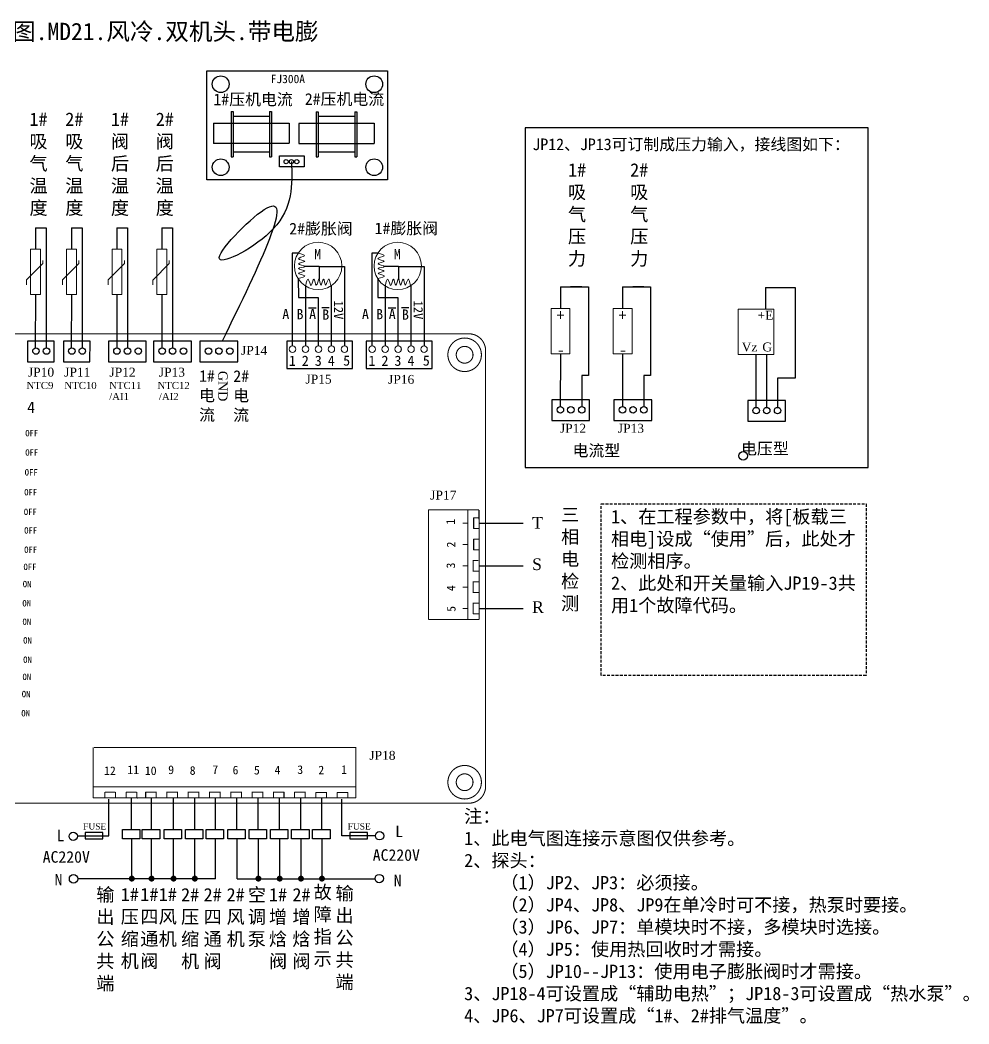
# Model space of a CAD drawing. Extents: x 13980 to 21514, y -650 to 1590.
# Drawn here: x 15590 to 17707, y -650 to 1590 of the extents above; entities that cross this region are included whole.
import ezdxf

# ---------------------------------------------------------------- set-up
doc = ezdxf.new("R2010")
doc.units = 0
doc.linetypes.add('ACAD_ISO07W100', pattern=[3, 0, -3])
doc.linetypes.add('DASHED2', pattern=[9.525, 6.35, -3.175])
doc.layers.get('0').update_dxf_attribs({"linetype": 'CONTINUOUS'})
for name, color, linetype in [('BOTTOMSOLDER', 6, 'CONTINUOUS'), ('KEEPOUTLAYER', 6, 'CONTINUOUS'), ('MECHANICAL1', 251, 'CONTINUOUS'), ('TOPOVERLAY', 2, 'CONTINUOUS')]:
    doc.layers.add(name, color=color, linetype=linetype)

msp = doc.modelspace()

# ---------------------------------------------------------------- hatches: boundary and pattern name
h = msp.add_hatch(color=256)
edge = h.paths.add_edge_path()
edge.add_arc((15839.5, -325.4), 6.71, 180, 540)
h = msp.add_hatch(color=256)
edge = h.paths.add_edge_path()
edge.add_arc((15883.6, -325.4), 6.71, 180, 540)
h = msp.add_hatch(color=256)
edge = h.paths.add_edge_path()
edge.add_arc((15932.6, -325.4), 6.71, 180, 540)
h = msp.add_hatch(color=256)
edge = h.paths.add_edge_path()
edge.add_arc((15980.1, -325.4), 6.71, 180, 540)
h = msp.add_hatch(color=256)
edge = h.paths.add_edge_path()
edge.add_arc((16121.9, -325.4), 6.71, 180, 540)
h = msp.add_hatch(color=256)
edge = h.paths.add_edge_path()
edge.add_arc((16169.4, -325.4), 6.71, 180, 540)
h = msp.add_hatch(color=256)
edge = h.paths.add_edge_path()
edge.add_arc((16216.9, -325.4), 6.71, 180, 540)
h = msp.add_hatch(color=256)
edge = h.paths.add_edge_path()
edge.add_arc((16263.7, -325.4), 6.71, 180, 540)

# ---------------------------------------------------------------- linework, layer by layer
for p, q in [((16060.9, 1386), (16065.4, 1386)), ((16060.9, 1386), (16060.9, 1284.9)), ((16065.4, 1386), (16065.4, 1284.9)), ((16146.6, 1375.4), (16065.4, 1375.4)), ((16146.6, 1386), (16146.6, 1284.9)), ((16146.6, 1386), (16151, 1386)), ((16151, 1386), (16151, 1284.9)), ((16251.1, 1385.7), (16251.1, 1284.7)), ((16251.1, 1385.7), (16255.5, 1385.7)), ((16255.5, 1385.7), (16255.5, 1284.7)), ((16336.7, 1375.2), (16255.5, 1375.2)), ((16336.7, 1385.8), (16341.2, 1385.8)), ((16336.7, 1385.7), (16336.7, 1284.7)), ((16341.2, 1385.7), (16341.2, 1284.7)), ((16021.7, 1360.2), (16190.2, 1360.2)), ((16021.7, 1360.1), (16021.7, 1315.1)), ((16190.2, 1360.2), (16190.2, 1315.3)), ((16211.9, 1360), (16380.4, 1360)), ((16211.9, 1359.8), (16211.9, 1314.9)), ((16380.4, 1360), (16380.4, 1315.1)), ((16021.7, 1315.3), (16190.2, 1315.3)), ((16211.9, 1315.1), (16380.4, 1315.1)), ((16060.9, 1284.9), (16065.4, 1284.9)), ((16146.6, 1295.4), (16065.4, 1295.4)), ((16146.6, 1284.9), (16151, 1284.9)), ((16251.1, 1284.7), (16255.5, 1284.7)), ((16336.7, 1295.2), (16255.5, 1295.2)), ((16336.7, 1284.7), (16341.2, 1284.7)), ((15624.3, 1126.9), (15624.3, 1079.1)), ((15704.6, 1126.9), (15704.6, 1079.1)), ((15806.3, 1126.9), (15806.3, 1079.1)), ((15906.2, 1126.9), (15906.2, 1079.1)), ((16257.2, 1040.6), (16225.4, 1040.6)), ((16257.2, 1040.6), (16257.2, 1012.5)), ((16434.8, 1040.6), (16403, 1040.6)), ((16434.8, 1040.6), (16434.8, 1012.5)), ((16227.3, 996.7), (16227.3, 862.5)), ((16278.1, 1003.4), (16278.1, 1003.4)), ((16284.4, 997.7), (16284.5, 862.6)), ((16404.9, 996.7), (16404.9, 862.5)), ((16455.8, 1003.4), (16455.8, 1003.4)), ((16462.1, 997.7), (16462.1, 862.6)), ((16795.6, 994.8), (16795.6, 947)), ((16934.3, 994.8), (16934.3, 947)), ((15625, 859.4), (15625.1, 977.4)), ((15705.3, 859.4), (15705.4, 977.4)), ((15807, 859.4), (15807.1, 977.4)), ((15906.9, 859.4), (15907, 977.4)), ((16796.2, 727.3), (16796.3, 845.3)), ((16934.9, 727.3), (16935, 845.3)), ((17255.8, 725.8), (17255.9, 843.8))]:
    msp.add_line(p, q)
at = {"lineweight": 13}
for p, q in [((15640.9, 1047.3), (15640.9, 1054.1)), ((15721.2, 1047.3), (15721.2, 1054.1)), ((15822.9, 1047.3), (15822.9, 1054.1)), ((15922.8, 1047.3), (15922.8, 1054.1)), ((15640.9, 1047.3), (15604.9, 1010.4)), ((15721.2, 1047.3), (15685.1, 1010.4)), ((15822.9, 1047.3), (15786.9, 1010.4)), ((15922.8, 1047.3), (15886.8, 1010.4)), ((15604.9, 999.2), (15604.9, 1010.4)), ((15685.1, 999.2), (15685.1, 1010.4)), ((15786.9, 999.2), (15786.9, 1010.4)), ((15886.4, 999.2), (15886.4, 1010.4))]:
    msp.add_line(p, q, dxfattribs=at)
at = {"linetype": 'Continuous'}
for p, q in [((16843.2, 995.2), (16818.2, 995.3)), ((16981.9, 995.2), (16956.9, 995.3)), ((16615.2, 467.6), (16712.5, 467.6)), ((16615.2, 372.8), (16712.5, 372.8)), ((16615.2, 277.5), (16712.5, 277.5))]:
    msp.add_line(p, q, dxfattribs=at)
for points in [[(16007.2, 1476.7), (16409.7, 1476.7), (16409.7, 1233.7), (16007.2, 1233.7)], [(16169.1, 1287.2), (16224.3, 1287.2), (16224.3, 1262.4), (16169.1, 1262.4)]]:
    msp.add_lwpolyline(points, close=True)
at = {"linetype": 'Continuous', "flags": 128}
for points in [[(17482.3, 591.8), (17482.3, 1349.9), (16717, 1349.9), (16717, 591.8), (17482.3, 591.8)], [(15624.3, 1126.9), (15648.2, 1126.9), (15648.2, 859)], [(15704.6, 1126.9), (15728.5, 1126.9), (15728.5, 859)], [(15806.3, 1126.9), (15830.2, 1126.9), (15830.2, 859)], [(15906.2, 1126.9), (15930.1, 1126.9), (15930.1, 859)], [(16795.6, 994.8), (16858.1, 995.3), (16858.1, 797.4), (16843.2, 797.4), (16843.2, 728)], [(16934.3, 994.8), (16996.8, 995.3), (16996.8, 797.4), (16981.9, 797.4), (16981.9, 728)], [(17253.5, 993.3), (17319, 993.2), (17319, 791.2), (17280.2, 791.2), (17280.2, 726.1)], [(17253.5, 993.3), (17253.5, 945.4)], [(15606.8, 874.1), (15606.8, 828), (15666.2, 828), (15666.3, 874.1), (15606.8, 874.1)], [(15686.8, 874.1), (15686.8, 828), (15746.2, 828), (15746.3, 874.1), (15686.8, 874.1)], [(15787.3, 874.1), (15787.3, 828), (15871.6, 828), (15871.6, 874.1), (15787.3, 874.1)], [(15888.2, 874.1), (15888.2, 828), (15972.5, 828), (15972.5, 874.1), (15888.2, 874.1)], [(15991.6, 874.1), (15991.6, 828), (16075.9, 828), (16075.9, 874.1), (15991.6, 874.1)], [(17232.5, 726.1), (17232.5, 843.7)], [(16776.6, 743.1), (16776.6, 697), (16860.8, 697), (16860.8, 743.1), (16776.6, 743.1)], [(16915.2, 743.1), (16915.2, 697), (16999.5, 697), (16999.5, 743.1), (16915.2, 743.1)], [(17213.5, 741.1), (17213.5, 695.1), (17297.8, 695.1), (17297.8, 741.1), (17213.5, 741.1)], [(15735.8, -222.5), (15735.8, -236.5), (15775.1, -236.5), (15775.2, -222.5), (15735.8, -222.5)], [(16325.9, -222.5), (16325.9, -236.5), (16365.2, -236.5), (16365.3, -222.5), (16325.9, -222.5)]]:
    msp.add_lwpolyline(points, dxfattribs=at)
at = {"lineweight": 13}
for points in [[(15613.7, 1079.3), (15635.5, 1079.3), (15635.5, 977.6), (15613.7, 977.6)], [(15694, 1079.3), (15715.8, 1079.3), (15715.8, 977.6), (15694, 977.6)], [(15795.7, 1079.3), (15817.5, 1079.3), (15817.5, 977.6), (15795.7, 977.6)], [(15895.6, 1079.3), (15917.4, 1079.3), (15917.4, 977.6), (15895.6, 977.6)], [(16774.9, 946.9), (16816.7, 946.9), (16816.7, 845.2), (16774.9, 845.2)], [(16913.5, 946.9), (16955.4, 946.9), (16955.4, 845.2), (16913.5, 845.2)], [(17192.5, 945.4), (17271.6, 945.4), (17271.6, 843.7), (17192.5, 843.7)]]:
    msp.add_lwpolyline(points, close=True, dxfattribs=at)
for points in [[(16210.9, 1069.9), (16197.6, 1069.9), (16197.6, 862.6)], [(16388.5, 1069.9), (16375.3, 1069.9), (16375.3, 862.6)], [(16257.2, 1040.6), (16314.2, 1040.6), (16314.2, 862.6)], [(16434.8, 1040.6), (16491.8, 1040.6), (16491.8, 862.6)], [(16210.9, 1013.9), (16211, 971), (16255.5, 971), (16255.5, 862.6)], [(16388.5, 1013.9), (16388.6, 971), (16433.2, 971), (16433.2, 862.6)], [(16234, 947.9), (16250.7, 947.9)], [(16263.3, 948.7), (16280, 948.7)], [(16411.6, 947.9), (16428.4, 947.9)], [(16440.9, 948.7), (16457.7, 948.7)], [(16185, 813.1), (16331.5, 813.1), (16331.5, 873.7), (16185, 873.7), (16185, 813.1)], [(16362.6, 813.1), (16509.2, 813.1), (16509.2, 873.7), (16362.6, 873.7), (16362.6, 813.1)]]:
    msp.add_lwpolyline(points)
at = {"linetype": 'DASHED2'}
msp.add_lwpolyline([(16886.7, 510.5), (17477.6, 510.5), (17477.6, 128), (16886.7, 128)], close=True, dxfattribs=at)
for centre, radius in [((16037.8, 1447), 18.7), ((16380.3, 1447), 18.7), ((16037.8, 1261.8), 18.7), ((16183.7, 1274.4), 4.68), ((16195.7, 1274.4), 4.68), ((16207.6, 1274.4), 4.68), ((16380.3, 1261.8), 18.7), ((17203.2, 617.8), 9.76)]:
    msp.add_circle(centre, radius)
at = {"lineweight": 9}
for centre, radius in [((16255.1, 1041.6), 52.9), ((16432.7, 1041.6), 52.9), ((16198, 855.8), 7.24), ((16198, 855.8), 7.24), ((16198, 855.8), 7.24), ((16227, 855.8), 7.24), ((16227, 855.8), 7.24), ((16255.9, 855.8), 7.24), ((16255.9, 855.8), 7.24), ((16284.8, 855.8), 7.24), ((16284.8, 855.8), 7.24), ((16313.8, 855.8), 7.24), ((16375.6, 855.8), 7.24), ((16375.6, 855.8), 7.24), ((16375.6, 855.8), 7.24), ((16404.6, 855.8), 7.24), ((16404.6, 855.8), 7.24), ((16433.5, 855.8), 7.24), ((16433.6, 855.8), 7.24), ((16462.5, 855.8), 7.24), ((16462.5, 855.8), 7.24), ((16491.4, 855.8), 7.24)]:
    msp.add_circle(centre, radius, dxfattribs=at)
at = {"linetype": 'Continuous'}
for centre in [(15625.7, 851.8), (15649.1, 851.8), (15705.7, 851.8), (15729.1, 851.8), (15806.3, 851.8), (15829.7, 851.8), (15854, 851.8), (15907.2, 851.8), (15930.5, 851.8), (15954.8, 851.8), (16010.6, 851.8), (16033.9, 851.8), (16058.3, 851.8), (16795.5, 720.7), (16818.9, 720.7), (16843.2, 720.7), (16934.2, 720.7), (16957.6, 720.7), (16981.9, 720.7), (17232.5, 718.8), (17255.8, 718.8), (17280.2, 718.8)]:
    msp.add_circle(centre, 7.26, dxfattribs=at)
msp.add_spline([(16195.7, 1274.4), (16155.1, 1124.4), (16035.1, 1057.3), (16135, 1167.5), (16041.1, 874.1)], degree=3)
at = {"lineweight": 9}
for points in [[(16210.9, 1069.9), (16224.6, 1064.5), (16211, 1057.4), (16225.2, 1051.8), (16211.2, 1046.2), (16225.3, 1040.3), (16211.4, 1035.9), (16225.2, 1030.3), (16211.2, 1025.3), (16225.2, 1019.3), (16210.9, 1013.9)], [(16388.5, 1069.9), (16402.2, 1064.5), (16388.6, 1057.4), (16402.8, 1051.8), (16388.8, 1046.2), (16403, 1040.3), (16389, 1035.9), (16402.8, 1030.3), (16388.8, 1025.3), (16402.8, 1019.3), (16388.5, 1013.9)], [(16227.4, 998.2), (16232.9, 1011.8), (16239.9, 998.3), (16245.6, 1012.4), (16251.1, 998.5), (16257.1, 1012.6), (16261.5, 998.7), (16267.1, 1012.4), (16272, 998.5), (16278, 1012.4), (16283.4, 998.2)], [(16405.1, 998.2), (16410.5, 1011.8), (16417.6, 998.3), (16423.2, 1012.4), (16428.7, 998.5), (16434.7, 1012.6), (16439.1, 998.7), (16444.7, 1012.4), (16449.7, 998.5), (16455.7, 1012.4), (16461.1, 998.2)]]:
    msp.add_spline(points, degree=3, dxfattribs=at)
at = {"layer": 'BOTTOMSOLDER', "color": 7, "linetype": 'Continuous'}
for p, q in [((15788.6, -230.2), (15788.6, -148.4)), ((15838.4, -144.3), (15838.4, -216.1)), ((15882.6, -144.3), (15882.6, -216.1)), ((15931.5, -144.3), (15931.5, -216.1)), ((15979, -144.3), (15979, -216.1)), ((16025.1, -144.3), (16025.1, -216.1)), ((16073.3, -144.3), (16073.3, -216.1)), ((16120.8, -144.3), (16120.8, -216.1)), ((16168.3, -144.3), (16168.3, -216.1)), ((16215.8, -144.3), (16215.8, -216.1)), ((16262.6, -144.3), (16262.6, -216.1)), ((16308.2, -229.9), (16308.2, -148.4)), ((15718.3, -230.2), (15788.6, -230.2)), ((15839.6, -325.9), (15839.6, -236.5)), ((15883.7, -325.9), (15883.7, -236.5)), ((15932.7, -325.9), (15932.7, -236.5)), ((15980.2, -325.9), (15980.2, -236.5)), ((16026.3, -325.9), (16026.3, -236.5)), ((16074.5, -325.9), (16074.5, -236.5)), ((16122, -325.9), (16122, -236.5)), ((16169.5, -325.9), (16169.5, -236.5)), ((16217, -325.9), (16217, -236.5)), ((16263.8, -325.9), (16263.8, -236.5)), ((16382.5, -229.9), (16308.2, -229.9)), ((16026.3, -325.9), (15718.9, -325.8)), ((16074.5, -325.9), (16382.4, -326.1))]:
    msp.add_line(p, q, dxfattribs=at)
for points in [[(15857.6, -236.4), (15818.7, -236.4), (15818.7, -216.1), (15857.6, -216.1)], [(15901.7, -236.4), (15862.8, -236.4), (15862.8, -216.1), (15901.7, -216.1)], [(15950.6, -236.4), (15911.7, -236.4), (15911.7, -216.1), (15950.6, -216.1)], [(15998.1, -236.4), (15959.2, -236.4), (15959.2, -216.1), (15998.1, -216.1)], [(16044.2, -236.4), (16005.3, -236.4), (16005.3, -216.1), (16044.2, -216.1)], [(16092.4, -236.4), (16053.5, -236.4), (16053.5, -216.1), (16092.4, -216.1)], [(16139.9, -236.4), (16101.1, -236.4), (16101.1, -216.1), (16139.9, -216.1)], [(16187.5, -236.4), (16148.6, -236.4), (16148.6, -216.1), (16187.5, -216.1)], [(16235, -236.4), (16196.1, -236.4), (16196.1, -216.1), (16235, -216.1)], [(16281.8, -236.4), (16242.9, -236.4), (16242.9, -216.1), (16281.8, -216.1)]]:
    msp.add_lwpolyline(points, close=True, dxfattribs=at)
for centre in [(15708.9, -231), (16392.2, -229.7), (15709.5, -325.8), (16391.6, -325.3)]:
    msp.add_circle(centre, 9.37, dxfattribs=at)
at = {"layer": 'KEEPOUTLAYER', "color": 7, "const_width": 2.37}
for points in [[(16595.5, 889.9), (14675.6, 890.2)], [(16628.8, 852.8), (16628.5, -123.8)], [(16591.4, -157.1), (14675.6, -157.1)]]:
    msp.add_lwpolyline(points, dxfattribs=at)
at = {"layer": 'KEEPOUTLAYER', "color": 7}
for points, const_width in [([(16544.6, 843.4, 1), (16619.4, 843.4, 1)], 2.37), ([(16592, 890.2, 1), (16590.8, 890.2, 1)], 1.19), ([(16592, 890.2, 1), (16590.8, 890.2, 1)], 1.19), ([(16545.2, 843.4, 1), (16544, 843.4, 1)], 1.19), ([(16620, 843.4, 1), (16618.8, 843.4, 1)], 1.19), ([(16544.6, -110.3, 1), (16619.4, -110.3, 1)], 2.37), ([(16545.2, -110.3, 1), (16544, -110.3, 1)], 1.19), ([(16620, -110.3, 1), (16618.8, -110.3, 1)], 1.19), ([(16629.4, -119.7, 1), (16628.2, -119.7, 1)], 1.19), ([(16629.4, -119.7, 1), (16628.2, -119.7, 1)], 1.19)]:
    msp.add_lwpolyline(points, format="xyb", close=True, dxfattribs=dict(at, const_width=const_width))
at = {"layer": 'KEEPOUTLAYER', "color": 7, "const_width": 2.37}
for points in [[(16591.4, 890.2, -0.414214), (16628.8, 852.8)], [(16628.8, -119.7, -0.414214), (16591.4, -157.1)]]:
    msp.add_lwpolyline(points, format="xyb", dxfattribs=at)
at = {"layer": 'MECHANICAL1', "color": 7}
for points, const_width in [([(16563.3, 843.4, 1), (16600.7, 843.4, 1)], 2.37), ([(16563.9, 843.4, 1), (16562.7, 843.4, 1)], 1.19), ([(16601.3, 843.4, 1), (16600.1, 843.4, 1)], 1.19), ([(16563.3, -110.3, 1), (16600.7, -110.3, 1)], 2.37), ([(16563.9, -110.3, 1), (16562.7, -110.3, 1)], 1.19), ([(16601.3, -110.3, 1), (16600.1, -110.3, 1)], 1.19)]:
    msp.add_lwpolyline(points, format="xyb", close=True, dxfattribs=dict(at, const_width=const_width))
at = {"layer": 'TOPOVERLAY', "color": 7, "const_width": 1.19}
for points in [[(16595.5, 890.2, 1), (16594.3, 890.2, 1)], [(16501.3, 497.8, 1), (16501.3, 496.6, 1)], [(16501.3, 497.8, 1), (16501.3, 496.6, 1)], [(16589.1, 497.8, 1), (16589.1, 496.6, 1)], [(16602.2, 480, 1), (16602.2, 478.8, 1)], [(16602.2, 480, 1), (16602.2, 478.8, 1)], [(16578.5, 468.1, 1), (16578.5, 466.9, 1)], [(16589.1, 468.1, 1), (16589.1, 466.9, 1)], [(16602.2, 456.2, 1), (16602.2, 455, 1)], [(16602.2, 456.2, 1), (16602.2, 455, 1)], [(16602.2, 432.5, 1), (16602.2, 431.3, 1)], [(16602.2, 432.5, 1), (16602.2, 431.3, 1)], [(16578.5, 420.6, 1), (16578.5, 419.4, 1)], [(16589.1, 420.6, 1), (16589.1, 419.4, 1)], [(16602.2, 408.7, 1), (16602.2, 407.6, 1)], [(16602.2, 408.7, 1), (16602.2, 407.6, 1)], [(16601, 385, 1), (16601, 383.8, 1)], [(16601, 385, 1), (16601, 383.8, 1)], [(16578.5, 373.1, 1), (16578.5, 371.9, 1)], [(16589.1, 373.1, 1), (16589.1, 371.9, 1)], [(16601, 361.3, 1), (16601, 360.1, 1)], [(16601, 361.3, 1), (16601, 360.1, 1)], [(16612.9, 361.3, 1), (16612.9, 360.1, 1)], [(16601, 337.5, 1), (16601, 336.3, 1)], [(16601, 337.5, 1), (16601, 336.3, 1)], [(16612.9, 337.5, 1), (16612.9, 336.3, 1)], [(16578.5, 325.6, 1), (16578.5, 324.5, 1)], [(16589.1, 325.6, 1), (16589.1, 324.5, 1)], [(16601, 313.8, 1), (16601, 312.6, 1)], [(16601, 313.8, 1), (16601, 312.6, 1)], [(16612.9, 313.8, 1), (16612.9, 312.6, 1)], [(16589.1, 307.8, 1), (16589.1, 306.7, 1)], [(16589.1, 296, 1), (16589.1, 294.8, 1)], [(16578.5, 278.2, 1), (16578.5, 277, 1)], [(16589.1, 278.2, 1), (16589.1, 277, 1)], [(16601, 290, 1), (16601, 288.8, 1)], [(16601, 290, 1), (16601, 288.8, 1)], [(16612.9, 290, 1), (16612.9, 288.8, 1)], [(16601, 266.3, 1), (16601, 265.1, 1)], [(16601, 266.3, 1), (16601, 265.1, 1)], [(16612.9, 266.3, 1), (16612.9, 265.1, 1)], [(15853.2, -32.6, 1), (15852, -32.6, 1)], [(15853.2, -32.6, 1), (15852, -32.6, 1)], [(16339.9, -32.6, 1), (16338.7, -32.6, 1)], [(16339.9, -32.6, 1), (16338.7, -32.6, 1)], [(15853.2, -120.4, 1), (15852, -120.4, 1)], [(15871, -132.3, 1), (15869.8, -132.3, 1)], [(15871, -132.3, 1), (15869.8, -132.3, 1)], [(15894.7, -132.3, 1), (15893.5, -132.3, 1)], [(15894.7, -132.3, 1), (15893.5, -132.3, 1)], [(15918.4, -132.3, 1), (15917.3, -132.3, 1)], [(15918.4, -132.3, 1), (15917.3, -132.3, 1)], [(15942.2, -132.3, 1), (15941, -132.3, 1)], [(15942.2, -132.3, 1), (15941, -132.3, 1)], [(15965.9, -132.3, 1), (15964.7, -132.3, 1)], [(15965.9, -132.3, 1), (15964.7, -132.3, 1)], [(15989.7, -132.3, 1), (15988.5, -132.3, 1)], [(15989.7, -132.3, 1), (15988.5, -132.3, 1)], [(16013.4, -132.3, 1), (16012.2, -132.3, 1)], [(16013.4, -132.3, 1), (16012.2, -132.3, 1)], [(16037.2, -132.3, 1), (16036, -132.3, 1)], [(16037.2, -132.3, 1), (16036, -132.3, 1)], [(16060.9, -132.3, 1), (16059.7, -132.3, 1)], [(16060.9, -132.3, 1), (16059.7, -132.3, 1)], [(16084.6, -132.3, 1), (16083.4, -132.3, 1)], [(16084.6, -132.3, 1), (16083.4, -132.3, 1)], [(16108.4, -132.3, 1), (16107.2, -132.3, 1)], [(16108.4, -132.3, 1), (16107.2, -132.3, 1)], [(16132.1, -132.3, 1), (16130.9, -132.3, 1)], [(16132.1, -132.3, 1), (16130.9, -132.3, 1)], [(16155.9, -132.3, 1), (16154.7, -132.3, 1)], [(16155.9, -132.3, 1), (16154.7, -132.3, 1)], [(16179.6, -132.3, 1), (16178.4, -132.3, 1)], [(16179.6, -132.3, 1), (16178.4, -132.3, 1)], [(16203.3, -132.3, 1), (16202.2, -132.3, 1)], [(16203.3, -132.3, 1), (16202.2, -132.3, 1)], [(16227.1, -132.3, 1), (16225.9, -132.3, 1)], [(16227.1, -132.3, 1), (16225.9, -132.3, 1)], [(16250.8, -133.5, 1), (16249.6, -133.5, 1)], [(16250.8, -133.5, 1), (16249.6, -133.5, 1)], [(16274.6, -133.5, 1), (16273.4, -133.5, 1)], [(16274.6, -133.5, 1), (16273.4, -133.5, 1)], [(16298.3, -133.5, 1), (16297.1, -133.5, 1)], [(16298.3, -133.5, 1), (16297.1, -133.5, 1)], [(16322, -133.5, 1), (16320.9, -133.5, 1)], [(16322, -133.5, 1), (16320.9, -133.5, 1)], [(16339.9, -120.4, 1), (16338.7, -120.4, 1)], [(16629.4, -123.2, 1), (16628.2, -123.2, 1)], [(15853.2, -145.5, 1), (15852, -145.5, 1)], [(15853.2, -145.5, 1), (15852, -145.5, 1)], [(16013.4, -144.2, 1), (16012.2, -144.2, 1)], [(16037.2, -144.2, 1), (16036, -144.2, 1)], [(16060.9, -144.2, 1), (16059.7, -144.2, 1)], [(16084.6, -144.2, 1), (16083.4, -144.2, 1)], [(16108.4, -144.2, 1), (16107.2, -144.2, 1)], [(16132.1, -144.2, 1), (16130.9, -144.2, 1)], [(16155.9, -144.2, 1), (16154.7, -144.2, 1)], [(16179.6, -144.2, 1), (16178.4, -144.2, 1)], [(16203.3, -144.2, 1), (16202.2, -144.2, 1)]]:
    msp.add_lwpolyline(points, format="xyb", close=True, dxfattribs=at)
at = {"layer": 'TOPOVERLAY', "color": 7, "const_width": 2.37}
for points in [[(16501.3, 497.2), (16614.1, 497.2)], [(16501.3, 497.2), (16501.4, 252.5)], [(16589.1, 497.2), (16589.1, 295.4)], [(16614.1, 497.2), (16614.2, 252.5)], [(16602.2, 479.4), (16602.2, 455.6)], [(16602.2, 479.4), (16614.1, 479.4)], [(16578.5, 467.5), (16589.1, 467.5)], [(16602.2, 455.6), (16614.1, 455.6)], [(16602.2, 431.9), (16614.1, 431.9)], [(16602.2, 431.9), (16602.2, 408.1)], [(16578.5, 420), (16589.1, 420)], [(16602.2, 408.1), (16614.1, 408.1)], [(16601, 384.4), (16612.9, 384.4)], [(16601, 384.4), (16601, 360.7)], [(16578.5, 372.5), (16589.1, 372.5)], [(16601, 360.7), (16612.9, 360.7)], [(16601, 336.9), (16601, 313.2)], [(16601, 336.9), (16612.9, 336.9)], [(16578.5, 325.1), (16589.1, 325.1)], [(16601, 313.2), (16612.9, 313.2)], [(16589.1, 307.2), (16589.2, 252.5)], [(16578.5, 277.6), (16589.1, 277.6)], [(16601, 289.4), (16601, 265.7)], [(16601, 289.4), (16612.9, 289.4)], [(16501.4, 252.5), (16614.2, 252.5)], [(16601, 265.7), (16612.9, 265.7)], [(15753.3, -32.6), (15753.3, -145.4)], [(16339.3, -32.6), (15754.8, -32.6)], [(16339.3, -32.6), (16339.3, -145.4)], [(16149.3, -120.4), (15753.3, -120.4)], [(15803.1, -132.3), (15779.4, -132.3)], [(15779.4, -132.3), (15779.4, -144.2)], [(15803.1, -132.3), (15803.1, -144.2)], [(15826.8, -132.3), (15826.8, -144.2)], [(15850.6, -132.3), (15826.8, -132.3)], [(15850.6, -132.3), (15850.6, -144.2)], [(15894.1, -132.3), (15870.4, -132.3)], [(15870.4, -132.3), (15870.4, -144.2)], [(15894.1, -132.3), (15894.1, -144.2)], [(15917.9, -132.3), (15917.9, -144.2)], [(15941.6, -132.3), (15917.9, -132.3)], [(15941.6, -132.3), (15941.6, -144.2)], [(15989.1, -132.3), (15965.3, -132.3)], [(15965.3, -132.3), (15965.3, -144.2)], [(15989.1, -132.3), (15989.1, -144.2)], [(16012.8, -132.3), (16012.8, -144.2)], [(16036.6, -132.3), (16012.8, -132.3)], [(16036.6, -132.3), (16036.6, -144.2)], [(16060.3, -132.3), (16060.3, -144.2)], [(16084, -132.3), (16060.3, -132.3)], [(16084, -132.3), (16084, -144.2)], [(16107.8, -132.3), (16107.8, -144.2)], [(16131.5, -132.3), (16107.8, -132.3)], [(16131.5, -132.3), (16131.5, -144.2)], [(16339.3, -120.4), (16137.5, -120.4)], [(16155.3, -132.3), (16155.3, -144.2)], [(16179, -132.3), (16155.3, -132.3)], [(16179, -132.3), (16179, -144.2)], [(16226.5, -132.3), (16202.7, -132.3)], [(16202.7, -132.3), (16202.7, -144.2)], [(16226.5, -132.3), (16226.5, -144.2)], [(16274, -133.5), (16250.2, -133.5)], [(16250.2, -133.5), (16250.2, -145.4)], [(16274, -133.5), (16274, -145.4)], [(16297.7, -133.5), (16297.7, -145.4)], [(16321.5, -133.5), (16297.7, -133.5)], [(16321.5, -133.5), (16321.5, -145.4)], [(16339.3, -145.4), (15753.1, -145.4)]]:
    msp.add_lwpolyline(points, dxfattribs=at)

# ---------------------------------------------------------------- texts
at = {"linetype": 'ACAD_ISO07W100'}
msp.add_text('FJ300A', height=18.72, dxfattribs=at).set_placement((16149.4, 1449.5))
at = {"linetype": 'ACAD_ISO07W100', "lineweight": 9, "text_generation_flag": 2}
for p in [(16261.9, 1056.7), (16439.5, 1056.7)]:
    msp.add_text('M', height=22.8, dxfattribs=at).set_placement(p)
at = {"linetype": 'ACAD_ISO07W100', "lineweight": 9}
for s, p in [('A', (16175.3, 923.1)), ('B', (16206.9, 922.7)), ('A', (16235.1, 923.1)), ('B', (16264.4, 921.7)), ('A', (16352.9, 923.1)), ('B', (16384.6, 922.7)), ('A', (16412.7, 923.1)), ('B', (16442.1, 921.7)), ('1', (16189.9, 818.7)), ('2', (16218.8, 818.7)), ('3', (16247.8, 818.7)), ('4', (16276.7, 818.7)), ('5', (16311, 819.1)), ('1', (16367.5, 818.7)), ('2', (16396.5, 818.7)), ('3', (16425.4, 818.7)), ('4', (16454.4, 818.7)), ('5', (16488.7, 819.1))]:
    msp.add_text(s, height=22.8, dxfattribs=at).set_placement(p)
for p in [(16290.6, 964.3), (16468.3, 964.3)]:
    msp.add_text('12V', height=20.49, rotation=270, dxfattribs=at).set_placement(p)
at = {"layer": 'BOTTOMSOLDER', "color": 7, "linetype": 'Continuous'}
for s, insert, char_height, width, attachment_point in [('{\\fSimSun|b0|i0|c134|p54;模块机电气连接示意图.MD21.风冷.双机头.带电膨}', (15099, 1584.1), 38.579, 1310.983, 1), ('{\\fSimSun|b0|i0|c134|p2;\\H0.875x;\\C0;1#压机电流}', (16021.5, 1426.3), 29.676, 190.779, 1), ('{\\fSimSun|b0|i0|c134|p2;\\H0.875x;\\C0;2#压机电流}', (16225.4, 1427), 29.676, 190.779, 1), ('{\\fSimSun|b0|i0|c134|p54;1#吸气温度}', (15631.4, 1153.1), 29.676, 8.736, 8), ('{\\fSimSun|b0|i0|c134|p54;2#吸气温度}', (15711.3, 1153.1), 29.676, 8.736, 8), ('{\\fSimSun|b0|i0|c134|p54;1#阀后温度}', (15813.1, 1153), 29.676, 8.736, 8), ('{\\fSimSun|b0|i0|c134|p54;2#阀后温度}', (15913, 1153), 29.676, 8.736, 8), ('{\\fSimSun|b0|i0|c134|p2;\\H0.875x;\\C0;JP12、JP13可订制成压力输入，接线图如下：}', (16733.2, 1326), 29.676, 790.326, 1), ('{\\fSimSun|b0|i0|c134|p54;1#吸气压力}', (16832.8, 1270.7), 29.676, 8.736, 2), ('{\\fSimSun|b0|i0|c134|p54;2#吸气压力}', (16971.5, 1270.7), 29.676, 8.736, 2), ('{\\fSimSun|b0|i0|c134|p2;\\H0.875x;\\C0;1#膨胀阀}', (16381.1, 1138.5), 29.676, 190.779, 1), ('{\\fSimSun|b0|i0|c134|p2;\\H0.875x;\\C0;2#膨胀阀}', (16190.6, 1137.8), 29.676, 190.779, 1), ('+', (16786.9, 944.7), 25.8, 8.736, 1), ('+', (16925.6, 944.7), 25.8, 8.736, 1), ('-', (16787.9, 867.3), 25.8, 8.736, 1), ('-', (16926.6, 867.3), 25.8, 8.736, 1), ('{\\fSimSun|b0|i0|c134|p2;\\H0.875x;\\C0;1#电流}', (15989.6, 809.1), 29.676, 8.736, 1), ('4', (15606.1, 739), 25.8, 8.736, 1), ('{\\fSimSun|b0|i0|c134|p2;\\H0.875x;\\C0;电压型}', (17198.7, 647.1), 29.676, 259.233, 1), ('{\\fSimSun|b0|i0|c134|p2;\\H0.875x;\\C0;电流型}', (16822.8, 642.8), 29.676, 259.233, 1), ('{\\fSimSun|b0|i0|c134|p54;三相电检测}', (16817.4, 501.5), 29.676, 8.736, 2), ('\\pt178.06;{\\fSimSun|b0|i0|c134|p54;1、在工程参数中，将[板载三相电]设成“使用”后，此处才检测相序。\\P2、此处和开关量输入JP19-3共用1个故障代码。}', (16908.5, 497.2), 29.676, 550.852, 1), ('\\pt178.06;{\\fSimSun|b0|i0|c134|p54;注：\\P1、此电气图连接示意图仅供参考。\\P2、探头：\\P    （1）JP2、JP3：必须接。\\P    （2）JP4、JP8、JP9在单冷时可不接，热泵时要接。\\P    （3）JP6、JP7：单模块时不接，多模块时选接。\\P    （4）JP5：使用热回收时才需接。    \\P    （5）JP10--JP13：使用电子膨胀阀时才需接。\\P3、JP18-4可设置成“辅助电热”；JP18-3可设置成“热水泵”。\\P4、JP6、JP7可设置成“1#、2#排气温度”。}', (16580.9, -171.1), 29.676, 1130.311, 1), ('L', (15671.8, -216.1), 25.8, 8.736, 1), ('L', (16427.2, -206.9), 25.8, 8.736, 1), ('AC220V', (15640.7, -264.1), 25.78, 8.736, 1), ('AC220V', (16377, -259.9), 25.78, 8.736, 1), ('N', (15667.2, -314.8), 25.8, 8.736, 1), ('N', (16423.8, -316.6), 25.8, 8.736, 1), ('{\\fSimSun|b0|i0|c134|p54;输出公共端}', (15780.5, -346.2), 29.676, 8.736, 2), ('{\\fSimSun|b0|i0|c134|p54;1#压缩机}', (15835, -346), 29.676, 8.736, 2), ('{\\fSimSun|b0|i0|c134|p54;1#四通阀}', (15878.6, -346), 29.676, 8.736, 2), ('{\\fSimSun|b0|i0|c134|p54;1#风机}', (15919.7, -346), 29.676, 8.736, 2), ('{\\fSimSun|b0|i0|c134|p54;2#压缩机}', (15969.6, -346.4), 29.676, 8.736, 2), ('{\\fSimSun|b0|i0|c134|p54;2#四通阀}', (16019.9, -346.4), 29.676, 8.736, 2), ('{\\fSimSun|b0|i0|c134|p54;2#风机}', (16071.2, -346.4), 29.676, 8.736, 2), ('{\\fSimSun|b0|i0|c134|p54;空调泵}', (16118.5, -346.4), 29.676, 8.736, 2), ('{\\fSimSun|b0|i0|c134|p54;1#增焓阀}', (16165.7, -346.4), 29.676, 8.736, 2), ('{\\fSimSun|b0|i0|c134|p54;2#增焓阀}', (16218, -346.4), 29.676, 8.736, 2), ('{\\fSimSun|b0|i0|c134|p54;故障指示}', (16265.4, -340.8), 29.676, 8.736, 2), ('{\\fSimSun|b0|i0|c134|p54;输出公共端}', (16314.2, -343.4), 29.676, 8.736, 2)]:
    msp.add_mtext(s, dxfattribs=dict(at, insert=insert, char_height=char_height, width=width, attachment_point=attachment_point))
at = {"layer": 'BOTTOMSOLDER', "color": 7, "linetype": 'Continuous', "attachment_point": 1}
for s, insert, char_height, width, rotation in [('{\\fTimes New Roman|b0|i0|c186|p18;\\H0.875x;\\C0;+E}', (17235.5, 941.6), 22.702, 6.683, 359.8614), ('{\\fTimes New Roman|b0|i0|c186|p18;\\H0.875x;\\C0;JP14}', (16083.3, 863.2), 22.702, 6.683, 359.8614), ('{\\fTimes New Roman|b0|i0|c186|p18;\\H0.875x;\\C0;Vz}', (17200.1, 870.8), 22.702, 6.683, 359.8614), ('{\\fTimes New Roman|b0|i0|c186|p18;\\H0.875x;\\C0;G}', (17246.2, 870.8), 22.702, 6.683, 359.8614), ('{\\fTimes New Roman|b0|i0|c186|p18;\\H0.875x;\\C0;JP10}', (15607.9, 814.7), 22.702, 6.683, 359.8614), ('{\\fTimes New Roman|b0|i0|c186|p18;\\H0.875x;\\C0;JP11}', (15688.7, 814.7), 22.702, 6.683, 359.8614), ('{\\fTimes New Roman|b0|i0|c186|p18;\\H0.875x;\\C0;JP12}', (15789.7, 814.7), 22.702, 6.683, 359.8614), ('{\\fTimes New Roman|b0|i0|c186|p18;\\H0.875x;\\C0;JP13}', (15899.8, 814.7), 22.702, 6.683, 359.8614), ('{\\fSimSun|b0|i0|c134|p2;\\H0.875x;\\C0;2#电流}', (16065.9, 808.8), 29.676, 8.736, 359.8614), ('{\\fTimes New Roman|b0|i0|c186|p18;\\H0.875x;\\C0;GND}', (16053.2, 807.4), 23.741, 6.989, 269.8614), ('{\\fTimes New Roman|b0|i0|c186|p18;\\H0.875x;\\C0;JP15}', (16227, 799.1), 22.702, 6.683, 359.8614), ('{\\fTimes New Roman|b0|i0|c186|p18;\\H0.875x;\\C0;JP16}', (16411.3, 798.6), 22.702, 6.683, 359.8614), ('{\\fTimes New Roman|b0|i0|c186|p18;\\H0.875x;\\C0;NTC9}', (15604.6, 783), 18.162, 5.346, 359.8614), ('{\\fTimes New Roman|b0|i0|c186|p18;\\H0.875x;\\C0;NTC10}', (15689.1, 783), 18.162, 5.346, 359.8614), ('{\\fTimes New Roman|b0|i0|c186|p18;\\H0.875x;\\C0;NTC11}', (15789.1, 783), 18.162, 5.346, 359.8614), ('{\\fTimes New Roman|b0|i0|c186|p18;\\H0.875x;\\C0;NTC12}', (15896.7, 783), 18.162, 5.346, 359.8614), ('{\\fTimes New Roman|b0|i0|c186|p18;\\H0.875x;\\C0;/AI1}', (15789.1, 758.4), 18.162, 5.346, 359.8614), ('{\\fTimes New Roman|b0|i0|c186|p18;\\H0.875x;\\C0;/AI2}', (15900, 758.4), 18.162, 5.346, 359.8614), ('{\\fTimes New Roman|b0|i0|c186|p18;\\H0.875x;\\C0;JP12}', (16794.6, 689.5), 22.702, 6.683, 359.8614), ('{\\fTimes New Roman|b0|i0|c186|p18;\\H0.875x;\\C0;JP13}', (16923.8, 689.5), 22.702, 6.683, 359.8614), ('{\\fTimes New Roman|b0|i0|c186|p18;\\H0.875x;\\C0;JP17}', (16505.2, 540.3), 22.702, 6.683, 359.8614), ('{\\fTimes New Roman|b0|i0|c186|p18;\\H0.875x;\\C0;T}', (16732.6, 481.4), 29.676, 8.736, 359.8614), ('{\\fTimes New Roman|b0|i0|c186|p18;\\H0.875x;\\C0;S}', (16732.6, 389.1), 29.676, 8.736, 359.8614), ('{\\fTimes New Roman|b0|i0|c186|p18;\\H0.875x;\\C0;R}', (16732.6, 293.4), 29.676, 8.736, 359.8614), ('{\\fTimes New Roman|b0|i0|c186|p18;\\H0.875x;\\C0;JP18}', (16369.5, -40.3), 22.702, 6.683, 359.8614), ('{\\fTimes New Roman|b0|i0|c186|p18;\\H0.875x;\\C0;FUSE}', (15731, -201.9), 15.892, 4.678, 359.8614), ('{\\fTimes New Roman|b0|i0|c186|p18;\\H0.875x;\\C0;FUSE}', (16321.1, -201.9), 15.892, 4.678, 359.8614)]:
    msp.add_mtext(s, dxfattribs=dict(at, insert=insert, char_height=char_height, width=width, rotation=rotation))
at = {"layer": 'TOPOVERLAY', "color": 7}
for s, height, p in [('OFF', 14.24, (15601.8, 661.4)), ('OFF', 14.24, (15601.8, 618.2)), ('OFF', 14.24, (15600.5, 574)), ('OFF', 14.24, (15599.4, 529.7)), ('OFF', 14.24, (15598.6, 485.8)), ('OFF', 14.24, (15599.4, 444.4)), ('OFF', 14.24, (15599.4, 401.3)), ('OFF', 14.24, (15597.8, 363)), ('ON', 14.24, (15596.2, 324.7)), ('ON', 14.24, (15595.3, 281.8)), ('ON', 14.24, (15595.6, 240.6)), ('ON', 14.24, (15597.1, 199)), ('ON', 14.24, (15597.1, 155.9)), ('ON', 14.24, (15595.6, 117.6)), ('ON', 14.24, (15594, 79.3)), ('ON', 14.24, (15593, 36.4)), ('12', 19.23, (15777.6, -94.2)), ('11', 19.23, (15829.6, -92.1)), ('10', 19.23, (15868.6, -94.2)), ('9', 19.2, (15920.6, -92.1)), ('8', 19.2, (15968.7, -93.7)), ('7', 19.2, (16019.1, -91.8)), ('6', 19.2, (16064.3, -92.7)), ('5', 19.2, (16112, -93)), ('4', 19.2, (16158.1, -92.4)), ('3', 19.2, (16208.7, -91.9)), ('2', 19.2, (16255.6, -92.6)), ('1 ', 19.23, (16306.5, -91.6))]:
    msp.add_text(s, height=height, dxfattribs=at).set_placement(p)
for s, height, p in [('1 ', 19.23, (16560.2, 464.4)), ('2', 19.2, (16561.3, 413.5)), ('3', 19.2, (16560.6, 366.6)), ('4', 19.2, (16561.1, 316)), ('5', 19.2, (16561.7, 269.9))]:
    msp.add_text(s, height=height, rotation=90, dxfattribs=at).set_placement(p)

doc.saveas('drawing.dxf')
